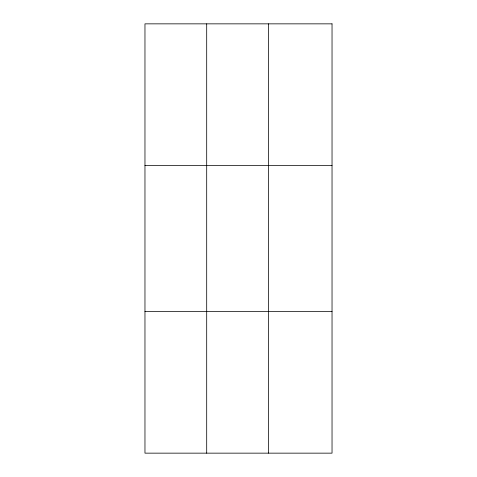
<?xml version="1.0" encoding="UTF-8"?>
<svg xmlns="http://www.w3.org/2000/svg" width="477" height="477" viewBox="0 0 477 477"><rect width="100%" height="100%" fill="white"/><g stroke="black" fill="none" stroke-linecap="round" stroke-linejoin="round"><path stroke-width="0.72" d="M206.696 23.85L206.696 453.15M268.432 23.85L268.432 453.15M144.966 165.519L332.034 165.519M144.966 311.481L332.034 311.481M332.034 23.85L332.034 453.15L144.966 453.15L144.966 23.85L332.034 23.85"/></g></svg>
